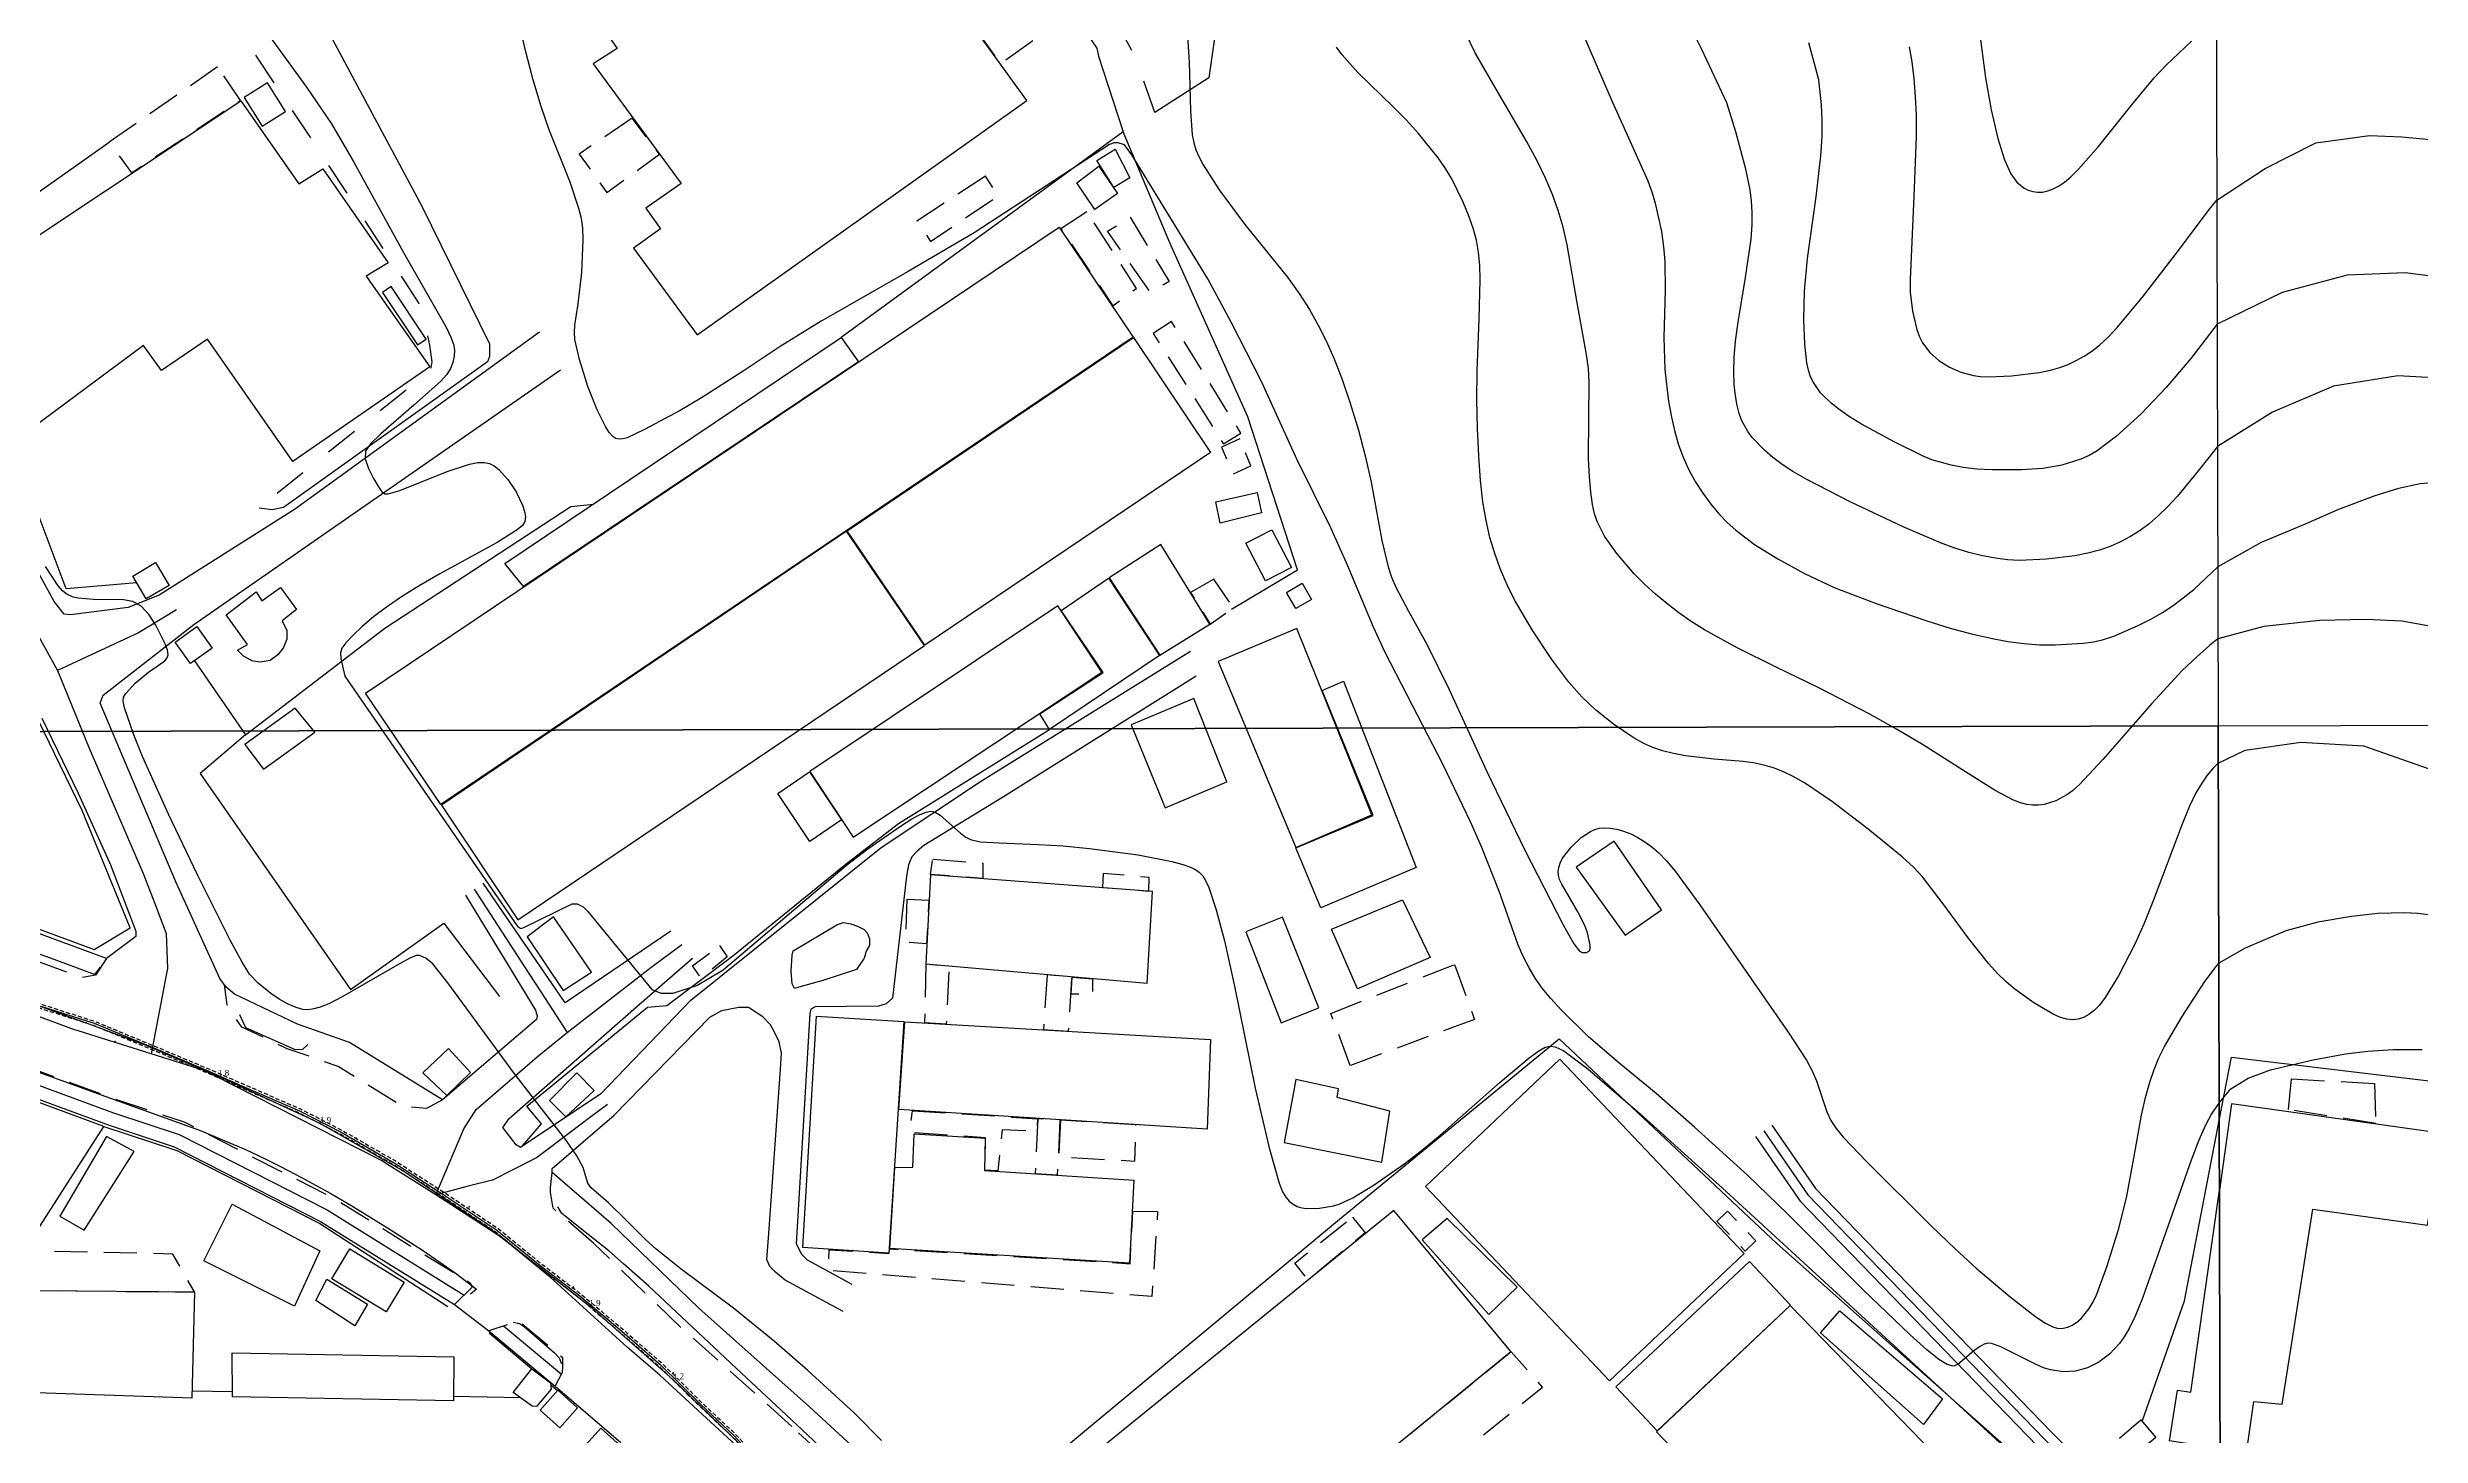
# Model space of a CAD drawing. Header units: millimetres. Extents: x 220021 to 223505, y 489325 to 491820.
# Drawn here: x 221918.9 to 222277.7, y 491154.4 to 491364.3 of the extents above; entities that cross this region are included whole.
import ezdxf

# ---------------------------------------------------------------- set-up
doc = ezdxf.new("R2010")
doc.units = ezdxf.units.MM
for name, pattern in [('5M2P5', [7.5, 5, -2.5]), ('5M5', [10, 5, -5]), ('HIDDEN', [9.525, 6.35, -3.175])]:
    doc.linetypes.add(name, pattern=pattern)
for name, color, linetype in [('000', 6, 'Continuous'), ('A0013110', 8, 'Continuous'), ('A0013118', 8, 'Continuous'), ('A0023210', 8, 'Continuous'), ('A0033324', 8, '5M2P5'), ('A0033327', 8, 'Continuous'), ('B0014111', 8, 'Continuous'), ('B0014116', 8, '5M2P5'), ('B0014118', 8, '5M2P5'), ('B0024120', 8, 'B0024120'), ('B0024127', 8, 'Continuous'), ('C0076117', 8, 'Continuous'), ('F0017111', 8, 'Continuous'), ('F0017114', 8, 'Continuous'), ('F0037222', 8, 'Continuous'), ('F0037223', 8, '5M5'), ('SC520', 1, 'HIDDEN'), ('SC523', 1, 'Continuous'), ('SC999', 7, 'Continuous'), ('zd001', 7, 'Continuous')]:
    doc.layers.add(name, color=color, linetype=linetype)
doc.styles.add('심도', font='')
doc.styles.get('심도').set_extended_font_data('Batang')
doc.linetypes.add('B0024120', pattern='A,10,-1.75,[133,ltypeshp.shx,S=0.75,R=0,X=0,Y=0],-3.25', length=15)

msp = doc.modelspace()

# ---------------------------------------------------------------- linework, layer by layer
at = {"layer": '000', "color": 2}
msp.add_lwpolyline([(221910.577, 491221.894), (221924.714, 491216.813), (221933.483, 491213.507), (221944.659, 491208.772), (221960.065, 491201.634), (221972.683, 491194.403), (221986.117, 491185.443), (222000.819, 491173.962), (222013.439, 491162.844), (222029.015, 491147.814)], dxfattribs=at)
for p in [(221924.714, 491216.813, -1.537), (221929.13, 491213.98), (221929.13, 491213.98), (221933.483, 491213.507, -1.559), (221944.659, 491208.772, -2.055), (221947.834, 491207.06), (221947.834, 491207.06), (221960.065, 491201.634), (221965.616, 491199.284), (221965.616, 491199.284), (221972.683, 491194.403, -1.52), (221982.634, 491188.945), (221982.634, 491188.945), (221986.117, 491185.443, -2.295), (221998.413, 491176.822), (221998.413, 491176.822), (222000.819, 491173.962, -2.202), (222013.5, 491163.849), (222013.5, 491163.849), (222013.439, 491162.844, -1.493)]:
    msp.add_point(p, dxfattribs=at)
at = {"layer": 'A0013110', "flags": 128}
for points in [[(221935.775, 491281.492), (221931.081, 491279.615), (221922.354, 491278.506), (221921.407, 491278.624), (221919.866, 491280.509), (221911.733, 491295.502), (221907.601, 491302.272), (221895.344, 491321.293), (221894.838, 491326.275), (221895.723, 491330.197), (221896.326, 491331.077), (221897.944, 491332.718), (221907.446, 491338.702)], [(221982.067, 491236.106), (221992.682, 491218.691), (221992.92, 491217.866), (221992.814, 491217.315), (221978.601, 491205.152), (221964.554, 491213.823), (221956.662, 491216.586), (221947.15, 491221.139), (221945.893, 491222.204), (221944.925, 491223.493), (221938.273, 491238.105), (221926.834, 491265.172), (221927.309, 491266.369), (221941.024, 491277.028)], [(221918.037, 491262.891), (221923.539, 491251.523), (221928.399, 491240.704), (221932.253, 491230.653), (221932.255, 491229.867), (221927.818, 491226.505), (221874.221, 491246.294)], [(222013.152, 491230.674), (221997.141, 491219.839), (221984.772, 491237.935)], [(222002.545, 491206.053), (221990.388, 491197.922), (221989.731, 491198.335), (221987.723, 491200.945), (221988.711, 491202.309), (222008.736, 491219.914), (222016.406, 491226.574)], [(221884.679, 491217.321), (221928.193, 491201.314), (221938.026, 491198.061), (221960.175, 491186.756), (221980.43, 491174.166), (221985.63, 491170.203), (221995.652, 491161.838), (222005.576, 491153.301)], [(222049.942, 491144.133), (222034.096, 491158.718), (222017.382, 491173.655), (222004.126, 491186.421), (221995.175, 491194.149), (221995.215, 491194.773), (222004.547, 491202.813)], [(222177.166, 491199.621), (222183.886, 491189.836), (222219.771, 491152.768)], [(222179.639, 491201.32), (222186.217, 491191.742), (222221.907, 491154.875), (222247.456, 491129.481)]]:
    msp.add_lwpolyline(points, dxfattribs=at)
at = {"layer": 'A0013118', "flags": 128}
for points in [[(221993.298, 491321.279), (221956.251, 491294.432), (221935.775, 491281.492)], [(221941.024, 491277.028), (221996.447, 491315.566)], [(222002.545, 491206.053), (222016.151, 491220.206), (222044.96, 491243.31), (222060.111, 491253.392), (222091.733, 491273.028)], [(222092.568, 491269.227), (222063.416, 491250.955), (222051.393, 491243.614), (222050.405, 491242.758), (222049.583, 491241.9), (222049.091, 491240.696), (222048.765, 491238.973), (222046.667, 491220.526), (222045.679, 491219.67), (222044.526, 491219.332), (222034.958, 491219.222), (222034.299, 491218.881), (222034.136, 491218.192), (222032.079, 491183.355), (222032.908, 491181.797), (222033.735, 491180.929), (222040.507, 491177.263)], [(222039.198, 491173.131), (222030.443, 491177.845), (222028.956, 491179.063), (222028.129, 491179.93), (222027.631, 491180.969), (222027.951, 491184.935), (222029.703, 491209.767), (222029.862, 491212.181), (222029.528, 491213.909), (222028.865, 491215.293), (222028.202, 491216.505), (222027.044, 491217.72), (222024.896, 491219.114), (222023.412, 491219.124), (222020.774, 491218.623), (222018.962, 491217.6), (222004.547, 491202.813)]]:
    msp.add_lwpolyline(points, dxfattribs=at)
at = {"layer": 'A0013118'}
msp.add_lwpolyline([(222036.103, 491223.182), (222032.477, 491222.171), (222031.817, 491222.002), (222031.486, 491222.695), (222031.316, 491224.593), (222031.475, 491227.008), (222031.638, 491227.697), (222038.226, 491231.622), (222039.215, 491231.961), (222040.37, 491231.781), (222041.361, 491231.43), (222042.352, 491230.906), (222042.848, 491230.385), (222043.18, 491229.52), (222043.183, 491228.485), (222042.69, 491227.625), (222042.363, 491226.592), (222041.212, 491224.875), (222036.103, 491223.182)], dxfattribs=at)
at = {"layer": 'A0023210', "flags": 128}
for points in [[(221863.134, 491368.7), (221867.483, 491357.204), (221869.946, 491351.886), (221873.154, 491345.84), (221878.715, 491337.507), (221885.748, 491327.261), (221893.848, 491315.001), (221901.651, 491303.298), (221906.941, 491294.854), (221909.541, 491289.977), (221912.404, 491284.523), (221920.382, 491270.096), (221925.187, 491258.347), (221933.336, 491239.405), (221935.085, 491234.846), (221936.833, 491230.286), (221937.008, 491225.017), (221936.815, 491224.008), (221934.536, 491212.127)], [(221938.4, 491279.26), (221932.64, 491275.784), (221920.382, 491270.096)], [(221983.422, 491237.022), (221991.678, 491224.262), (221993.466, 491221.5), (221995.253, 491218.738), (221997.455, 491215.334)], [(222023.032, 491152.873), (222011.479, 491163.478), (222006.517, 491167.747), (221994.878, 491178.312), (221988.561, 491183.531), (221987.803, 491184.157), (221979.873, 491189.321), (221977.607, 491190.796), (221970.569, 491195.213), (221969.388, 491195.954), (221956.685, 491202.423), (221943.981, 491208.891), (221942.589, 491209.6), (221934.536, 491212.127), (221923.504, 491215.589), (221923.136, 491215.704), (221879.45, 491231.807)], [(222178.402, 491200.47), (222185.052, 491190.789), (222220.839, 491153.821), (222234.15, 491140.591), (222247.461, 491127.36)]]:
    msp.add_lwpolyline(points, dxfattribs=at)
at = {"layer": 'A0023210'}
msp.add_lwpolyline([(222003.546, 491204.433), (222000.841, 491202.398), (221998.136, 491200.362), (221992.802, 491196.347), (221992.508, 491196.2), (221986.154, 491193.013), (221982.496, 491192.064), (221977.607, 491190.796), (221981.845, 491200.739), (221983.705, 491203.681), (221991.052, 491210.04), (221992.911, 491211.65), (221997.455, 491215.334), (222010.115, 491225.145), (222014.779, 491228.624)], dxfattribs=at)
at = {"layer": 'A0033324', "flags": 128}
for points in [[(221927.818, 491226.505), (221926.123, 491224.008), (221924.058, 491223.629), (221872.828, 491242.544), (221829.296, 491258.797), (221828.968, 491260.102), (221829.147, 491263.122)], [(221980.43, 491174.166), (221983.1, 491176.808), (221982.908, 491177.307), (221982.704, 491177.463), (221962.144, 491190.242), (221939.573, 491201.763), (221929.512, 491205.091), (221886.05, 491221.079), (221854.18, 491232.611), (221853.281, 491232.654), (221852.64, 491232.5), (221850.414, 491229.718)], [(221978.601, 491205.152), (221976.183, 491203.845), (221972.63, 491204.138), (221962.822, 491210.191), (221955.133, 491212.883), (221948.29, 491216.158), (221946.427, 491218.676), (221946.047, 491219.532), (221945.656, 491222.519)], [(221995.652, 491161.838), (221996.769, 491163.969), (221996.813, 491164.641), (221996.817, 491165.329), (221996.788, 491166.1), (221990.247, 491171.56), (221989.187, 491171.396), (221985.63, 491170.203)]]:
    msp.add_lwpolyline(points, dxfattribs=at)
at = {"layer": 'A0033324'}
msp.add_lwpolyline([(222197.162, 491098.501), (222197.799, 491095.826), (222197.733, 491095.071), (222196.257, 491093.839), (222180.926, 491081.694), (222143.58, 491049.85), (222142.327, 491049.586), (222139.716, 491049.942), (222137.036, 491050.402), (222135.41, 491051.24), (222117.587, 491073.968), (222106.083, 491085.835), (222097.176, 491093.892), (222071.794, 491116.64), (222047.172, 491141.246), (222031.409, 491155.755), (222014.661, 491170.722), (222001.429, 491183.464), (221995.325, 491188.735), (221994.926, 491191.161), (221994.926, 491191.899), (221995.175, 491194.149)], dxfattribs=at)
at = {"layer": 'A0033327', "flags": 128}
for points in [[(221851.735, 491231.369), (221885.365, 491219.2), (221928.853, 491203.203), (221938.8, 491199.912), (221961.16, 491188.499), (221981.892, 491175.613)], [(221987.857, 491170.95), (221996.602, 491163.65)]]:
    msp.add_lwpolyline(points, dxfattribs=at)
at = {"layer": 'B0014111', "flags": 128}
for points in [[(222032.357, 491404.167), (221995.901, 491377.449), (222004.997, 491364.195), (222001.393, 491361.843), (222014.675, 491343.781), (222009.331, 491340.014), (222011.576, 491336.902), (222007.489, 491333.961), (222017.1, 491320.879), (222066.975, 491356.318)], [(221952.13, 491358.982), (221948.604, 491356.778), (221951.322, 491352.432), (221954.847, 491354.636)], [(221948.104, 491356.285), (221956.873, 491343.7), (221960.495, 491345.977), (221970.4, 491331.757), (221967.066, 491329.761), (221976.672, 491316.006), (221955.983, 491301.713), (221943.079, 491320.21), (221936.105, 491315.452), (221933.415, 491319.266), (221916.339, 491306.605), (221903.127, 491325.49), (221907.482, 491328.516), (221907.121, 491329.036)], [(222077.847, 491346.392), (222080.666, 491342.248), (222077.256, 491339.834), (222074.519, 491343.86)], [(222080.3, 491348.972), (222082.518, 491344.62), (222080.118, 491343.141), (222077.549, 491347.213)], [(222071.879, 491337.167), (222083.029, 491320.527), (221978.374, 491249.803), (221966.956, 491266.637)], [(221970.847, 491328.152), (221969.54, 491327.283), (221974.828, 491319.328), (221976.136, 491320.197)], [(222038.867, 491320.469), (222041.499, 491316.778), (221990.854, 491282.781), (221988.033, 491286.254)], [(222083.081, 491320.45), (222094.742, 491303.057), (222051.562, 491273.922), (222039.788, 491291.195)], [(222039.72, 491291.155), (221978.438, 491249.708), (221990.013, 491232.39), (222051.469, 491273.859)], [(222087.218, 491289.165), (222079.409, 491284.082), (222087.071, 491272.408), (222094.661, 491277.077)], [(222103.995, 491291.386), (222106.972, 491285.66), (222103.081, 491283.637), (222100.105, 491289.363)], [(221954.102, 491282.631), (221956.526, 491279.311), (221954.373, 491277.626), (221955.047, 491276.136), (221955.071, 491274.852), (221954.566, 491273.564), (221953.686, 491272.461), (221952.534, 491271.606), (221951.019, 491271.338), (221949.789, 491271.577), (221948.444, 491272.302), (221947.604, 491273.181), (221949.105, 491274.024), (221945.883, 491278.49), (221950.457, 491281.974), (221951.275, 491280.641)], [(222079.332, 491284.032), (222087.009, 491272.369), (222070.392, 491261.176), (222068.95, 491263.519), (222078.499, 491269.81), (222072.174, 491279.181)], [(222108.6, 491283.288), (222110.024, 491280.846), (222107.65, 491279.463), (222106.227, 491281.905)], [(222071.648, 491279.849), (222034.162, 491254.813), (222040.73, 491244.883), (222078.324, 491269.836)], [(222107.781, 491276.433), (222095.906, 491271.456), (222107.62, 491243.293), (222119.156, 491248.245)], [(222114.859, 491268.489), (222125.818, 491240.308), (222111.445, 491234.211), (222107.635, 491243.258), (222119.321, 491248.181), (222111.605, 491267.071)], [(221956.337, 491264.393), (221948.701, 491258.875), (221951.56, 491255.167), (221959.299, 491260.767)], [(222092.2, 491265.84), (222082.737, 491261.869), (222087.9, 491249.318), (222097.229, 491253.245)], [(222034.101, 491254.771), (222038.955, 491247.491), (222034.171, 491244.209), (222029.334, 491251.497)], [(222052.388, 491239.199), (222051.684, 491225.702), (222085.181, 491222.782), (222085.975, 491236.65)], [(222123.756, 491235.392), (222127.967, 491226.679), (222116.97, 491221.929), (222113.038, 491230.986)], [(221995.398, 491232.842), (221991.39, 491229.822), (221996.877, 491221.673), (222001.137, 491224.434)], [(222105.624, 491232.758), (222100.065, 491230.549), (222105.437, 491216.812), (222111.136, 491219.071)], [(222035.142, 491217.803), (222048.366, 491216.97), (222046.109, 491181.942), (222033.087, 491182.808)], [(222048.531, 491216.961), (222094.726, 491214.261), (222094.213, 491200.713), (222047.601, 491203.708)], [(221979.52, 491212.931), (221975.625, 491209.212), (221979.281, 491205.822), (221982.854, 491209.3)], [(222147.573, 491211.319), (222127.237, 491192.058), (222155.091, 491162.649), (222175.429, 491181.913)], [(221998.938, 491209.216), (221994.791, 491205.033), (221997.241, 491202.581), (222001.555, 491206.566)], [(222107.646, 491208.198), (222105.864, 491198.709), (222120.628, 491195.723), (222121.875, 491203.409), (222113.877, 491205.51), (222114.098, 491206.808)], [(221927.825, 491199.624), (221920.758, 491187.538), (221924.447, 491185.45), (221931.981, 491197.32)], [(222049.954, 491200.006), (222060.681, 491199.345), (222060.582, 491194.481), (222083.148, 491192.978), (222082.51, 491180.427), (222046.23, 491182.667), (222046.988, 491194.924), (222049.728, 491194.966)], [(221946.786, 491189.355), (221960.074, 491182.283), (221956.236, 491173.959), (221942.519, 491180.794)], [(222122.454, 491188.41), (222066.299, 491142.848), (222083.918, 491121.152), (222140.16, 491167.058)], [(222130.548, 491187.206), (222126.762, 491183.952), (222136.853, 491172.673), (222141.131, 491176.786)], [(221964.614, 491182.583), (221972.833, 491177.578), (221970.081, 491173.059), (221961.862, 491178.064)], [(222176.248, 491180.708), (222182.447, 491174.11), (222162.3, 491155.084), (222156.053, 491161.733)], [(221893.643, 491176.469), (221893.578, 491161.672), (221940.77, 491160.081), (221941.135, 491176.065)], [(222182.416, 491174.028), (222162.202, 491154.91), (222204.075, 491111.549), (222224.185, 491130.959)], [(222189.916, 491173.218), (222205.407, 491159.941), (222202.549, 491156.059), (222186.976, 491169.881)], [(221946.801, 491166.894), (221980.316, 491166.248), (221980.279, 491159.625), (221946.85, 491160.228)], [(221992.116, 491164.43), (221994.916, 491162.336), (221995.062, 491161.397), (221992.814, 491158.752), (221992.177, 491158.825), (221989.312, 491160.883)]]:
    msp.add_lwpolyline(points, close=True, dxfattribs=at)
at = {"layer": 'B0014111'}
for points in [[(222096.19, 491292.354), (222095.531, 491295.593), (222101.782, 491297.026), (222102.471, 491293.922)], [(221959.472, 491174.785), (221961.136, 491178.007), (221967.269, 491174.24), (221965.372, 491170.983)]]:
    msp.add_lwpolyline(points, close=True, dxfattribs=at)
msp.add_lwpolyline([(222247.395, 491152.356), (222251.398, 491151.733), (222252.505, 491159.535), (222256.775, 491159.113), (222261.431, 491188.607), (222278.779, 491186.204), (222281.077, 491200.049), (222249.136, 491204.531), (222247.293, 491191.497)], dxfattribs=at)
at = {"layer": 'B0014111', "flags": 128}
msp.add_lwpolyline([(222247.395, 491152.356), (222239.765, 491153.543), (222240.962, 491161.244), (222242.966, 491160.904), (222247.293, 491191.497)], dxfattribs=at)
at = {"layer": 'B0014116', "flags": 128}
for points in [[(222041.821, 491401.896), (222067.952, 491365.376), (222063.012, 491361.861), (222036.766, 491398.264)], [(221944.603, 491361.408), (221928.206, 491350.012), (221931.572, 491345.393), (221948.076, 491356.325)], [(222007.286, 491353.664), (221999.292, 491348.196), (222003.437, 491342.384), (222011.405, 491348.17)], [(222060.741, 491344.857), (222050.339, 491338.07), (222052.414, 491334.995), (222062.665, 491341.886)], [(222076.049, 491339.484), (222072.128, 491336.92), (222079.965, 491325.274), (222083.564, 491327.894)], [(222082.571, 491338.651), (222088.488, 491328.919), (222085.64, 491327.304), (222079.183, 491336.533)], [(222088.855, 491322.886), (222086.075, 491321.072), (222096.703, 491304.373), (222099.328, 491306.014)], [(222099.158, 491305.144), (222096.382, 491303.848), (222098.201, 491299.846), (222100.851, 491301.037)], [(222095.221, 491283.889), (222091.737, 491281.884), (222094.7, 491277.105), (222098.209, 491279.572)], [(222052.737, 491241.547), (222060.331, 491240.97), (222060.31, 491238.628), (222052.394, 491239.245)], [(222078.534, 491239.372), (222078.425, 491237.257), (222085.424, 491236.733), (222085.476, 491238.795)], [(222048.896, 491235.504), (222052.141, 491235.349), (222051.808, 491228.743), (222048.664, 491228.986)], [(222020.501, 491228.483), (222021.653, 491226.773), (222017.719, 491223.606), (222016.428, 491225.405)], [(222051.683, 491225.651), (222051.511, 491216.84), (222054.827, 491216.658), (222055.275, 491225.33)], [(222070.062, 491224.051), (222069.477, 491215.807), (222073.281, 491215.555), (222073.768, 491223.727)], [(222073.829, 491223.719), (222076.888, 491223.447), (222076.893, 491221.084), (222073.686, 491221.15)], [(222049.654, 491203.498), (222068.558, 491202.292), (222068.486, 491200.383), (222063.242, 491200.626), (222062.562, 491194.386), (222060.623, 491194.521), (222060.737, 491199.396), (222049.291, 491200.193)], [(222068.615, 491202.294), (222068.247, 491194.022), (222071.622, 491193.8), (222072.019, 491202.091)], [(222072.071, 491202.082), (222071.783, 491196.54), (222083.321, 491195.874), (222083.441, 491201.348)], [(222082.981, 491188.322), (222086.742, 491188.24), (222085.877, 491175.398), (222036.927, 491179.318), (222037.093, 491182.48), (222046.163, 491181.894), (222046.223, 491182.61), (222082.573, 491180.358)], [(222172.939, 491188.312), (222171.306, 491186.757), (222175.594, 491182.257), (222177.226, 491183.813)], [(222116.236, 491187.421), (222118.145, 491185.02), (222109.487, 491177.918), (222107.471, 491180.454)], [(221896.519, 491182.674), (221893.358, 491180.814), (221893.643, 491176.5), (221941.124, 491176.084), (221937.823, 491181.816)], [(222140.209, 491167.003), (222083.245, 491120.579), (222087.7, 491115.372), (222144.96, 491161.695)]]:
    msp.add_lwpolyline(points, close=True, dxfattribs=at)
at = {"layer": 'B0014116'}
for points in [[(222115.869, 491210.326), (222112.925, 491218.225), (222131.626, 491225.61), (222134.659, 491217.322)], [(222257.772, 491203.67), (222258.199, 491208.315), (222270.749, 491207.629), (222270.96, 491201.556)]]:
    msp.add_lwpolyline(points, close=True, dxfattribs=at)
at = {"layer": 'B0014118', "flags": 128}
msp.add_lwpolyline([(222235.425, 491156.728), (222237.688, 491154.08), (222233.026, 491150.097), (222230.763, 491152.745)], close=True, dxfattribs=at)
at = {"layer": 'B0024120', "flags": 128}
for points in [[(222029.168, 491409.886), (222038.304, 491414.271), (222040.449, 491414.477), (222041.334, 491414.303), (222041.97, 491414.008), (222042.714, 491413.575), (222043.336, 491412.862), (222048.275, 491407.089), (222077.56, 491364.226), (222077.8, 491362.995), (222081.531, 491351.575)], [(221932.404, 491283.327), (221921.698, 491282.456), (221917.447, 491293.722), (221917.486, 491297.671), (221909.597, 491309.88), (221899.604, 491324.108), (221897.893, 491325.005), (221898.207, 491328.854), (221928.206, 491350.012)], [(222097.939, 491279.382), (222107.919, 491285.327), (222100.39, 491308.484), (222088.611, 491334.769), (222081.531, 491351.575), (222038.867, 491320.469)], [(221833.48, 491262.017), (221835.387, 491260.843), (221854.267, 491253.912), (221880.74, 491244.623), (221925.934, 491227.88), (221931.37, 491231.158), (221924.104, 491248.893), (221910.755, 491276.352), (221903.169, 491291.961), (221893.182, 491306.673), (221892.828, 491306.418)], [(221941.101, 491271.566), (221948.841, 491260.356), (221969.893, 491276.491), (221998.02, 491294.908), (222001.421, 491295.265)], [(221948.841, 491260.356), (221941.945, 491254.532), (221964.688, 491221.841), (221978.821, 491231.878), (221987.219, 491220.78)], [(221990.698, 491198.185), (221993.576, 491201.509), (221991.342, 491204.185), (222009.612, 491219.182), (222012.512, 491219.409), (222022.515, 491226.951), (222039.639, 491240.846), (222047.558, 491246.944), (222070.392, 491261.176)], [(221927.389, 491201.1), (221893.668, 491213.55), (221831.069, 491236.419), (221823.266, 491233.789), (221816.322, 491210.566)], [(222193.589, 491097.081), (222141.896, 491056.811), (222138.311, 491058.157), (222117.809, 491084.665), (222087.013, 491113.614), (222061.312, 491143.075), (222113.944, 491186.828), (222147.471, 491214.355), (222180.374, 491183.434), (222244.189, 491126.78)], [(221886.542, 491162.194), (221879.355, 491162.341), (221884.008, 491174.755), (221886.475, 491177.026), (221898.403, 491183.95), (221917.786, 491186.081), (221927.389, 491201.1), (221938.454, 491197.467), (221960.048, 491186.424), (221979.405, 491173.866)], [(222235.623, 491156.497), (222242.025, 491174.757), (222247.265, 491202.012)], [(221992.096, 491164.405), (221985.647, 491169.838)], [(221946.845, 491160.956), (221940.793, 491161.08)], [(221990.456, 491160.061), (221980.283, 491160.27)], [(221995.975, 491161.138), (221994.971, 491161.984)]]:
    msp.add_lwpolyline(points, dxfattribs=at)
at = {"layer": 'B0024120'}
msp.add_lwpolyline([(222247.265, 491202.012), (222249.104, 491211.58), (222287.831, 491206.959), (222327.779, 491204.391)], dxfattribs=at)
at = {"layer": 'B0024127', "flags": 128}
for points in [[(221933.823, 491280.927), (221931.787, 491284.37), (221935.23, 491286.405), (221937.266, 491282.963)], [(221940.51, 491271.144), (221938.186, 491274.399), (221941.441, 491276.723), (221943.765, 491273.468)], [(221993.364, 491158.224), (221996.033, 491161.203), (221999.012, 491158.533), (221996.343, 491155.554)], [(221999.895, 491152.512), (222002.564, 491155.491), (222005.543, 491152.822), (222002.874, 491149.843)]]:
    msp.add_lwpolyline(points, close=True, dxfattribs=at)
at = {"layer": 'C0076117', "flags": 128}
msp.add_lwpolyline([(222155.784, 491244.276), (222150.026, 491240.362), (222157.428, 491230.056), (222162.916, 491233.899)], close=True, dxfattribs=at)
at = {"layer": 'F0017111', "flags": 128}
for points, elevation in [([(222246.997, 491303.985), (222244.553, 491300.839), (222240.988, 491296.482), (222239.473, 491294.839), (222238.055, 491293.461), (222236.68, 491292.292), (222235.297, 491291.276), (222233.861, 491290.367), (222232.362, 491289.562), (222230.797, 491288.87), (222229.155, 491288.293), (222227.393, 491287.82), (222225.459, 491287.436), (222221.141, 491286.907), (222217.089, 491286.75), (222215.26, 491286.843), (222213.418, 491287.072), (222211.466, 491287.449), (222209.417, 491287.964), (222207.31, 491288.606), (222205.126, 491289.385), (222199.496, 491291.798), (222191.465, 491295.613), (222184.894, 491298.969), (222182.821, 491300.173), (222181.2, 491301.25), (222179.777, 491302.328), (222178.527, 491303.398), (222176.65, 491305.348), (222176.003, 491306.222), (222175.055, 491307.969), (222174.69, 491308.968), (222174.378, 491310.161), (222174.116, 491311.616), (222173.929, 491313.328), (222173.855, 491315.27), (222173.923, 491317.439), (222174.145, 491319.915), (222174.53, 491322.798), (222175.643, 491329.542), (222176.487, 491335.339), (222176.653, 491337.5), (222176.672, 491339.382), (222176.566, 491341.14), (222176.354, 491342.811), (222175.69, 491345.908), (222174.153, 491351.58), (222172.794, 491355.935), (222169.013, 491364.038), (222163.929, 491374.274)], 80), ([(222247.258, 491204.672), (222247.071, 491204.442), (222246.127, 491203.021), (222245.198, 491201.313), (222244.185, 491199.049), (222243.008, 491196.025), (222238.602, 491183.436), (222235.658, 491175.152), (222234.552, 491172.42), (222233.668, 491170.576), (222232.905, 491169.286), (222232.177, 491168.265), (222230.7, 491166.687), (222229.088, 491165.473), (222227.349, 491164.604), (222225.528, 491164.114), (222223.666, 491164.006), (222221.765, 491164.291), (222220.709, 491164.626), (222219.468, 491165.142), (222214.15, 491167.829), (222212.845, 491168.289), (222212.301, 491168.32), (222211.714, 491168.181), (222211.018, 491167.806), (222210.178, 491167.169), (222207.743, 491165.108), (222207.033, 491164.879), (222206.129, 491165.093), (222204.849, 491165.872), (222203.036, 491167.33), (222200.536, 491169.58), (222193.501, 491176.33), (222182.016, 491187.839), (222175.921, 491193.77), (222167.926, 491200.988), (222162.125, 491206.088), (222156.802, 491210.491), (222151.924, 491214.699), (222147.769, 491218.745), (222146.192, 491220.483), (222144.915, 491222.061), (222143.849, 491223.565), (222142.911, 491225.088), (222142.051, 491226.751), (222141.225, 491228.68), (222138.438, 491236.564), (222135.76, 491243.31), (222134.047, 491247.191), (222129.871, 491255.9), (222125.282, 491264.772), (222121.097, 491272.923), (222119.395, 491276.63), (222115.48, 491286.003), (222112.921, 491291.648), (222107.809, 491302.075), (222102.438, 491313.79), (222097.886, 491322.782), (222094.357, 491329.337), (222082.833, 491348.091), (222081.741, 491349.592), (222080.786, 491349.932), (222080.172, 491349.932), (222079.49, 491349.66), (222058.993, 491336.302), (222049.018, 491330.457), (222035.879, 491322.923), (222029.676, 491319.082), (222024.074, 491315.358), (222017.789, 491311.335), (222014.559, 491309.441), (222009.167, 491306.523), (222006.534, 491305.309), (222005.874, 491305.125), (222005.332, 491305.068), (222004.834, 491305.17), (222004.343, 491305.5), (222003.827, 491306.112), (222003.269, 491307.001), (222001.985, 491309.543), (222000.58, 491313.036), (221999.345, 491317.109), (221998.641, 491320.14), (221998.55, 491321.194), (221998.621, 491322.309), (221999.125, 491325.55), (221999.659, 491330.301), (221999.87, 491335.217), (221999.808, 491336.996), (221999.605, 491338.47), (221999.232, 491339.982), (221997.924, 491343.936), (221994.751, 491351.862), (221993.509, 491355.408), (221992.268, 491359.614), (221991.12, 491364.068), (221990.163, 491368.23)], 55), ([(222091.223, 491366.885), (222091.508, 491362.133), (222091.698, 491354.726), (222091.978, 491351.099), (222092.22, 491349.888), (222092.541, 491348.86), (222092.969, 491347.831), (222093.617, 491346.604), (222096.061, 491342.821), (222099.937, 491337.556), (222106.365, 491329.596), (222108.15, 491327.107), (222109.694, 491324.694), (222111.043, 491322.329), (222112.254, 491319.949), (222113.408, 491317.341), (222114.594, 491314.252), (222115.863, 491310.534), (222117.112, 491306.45), (222118.202, 491302.369), (222119.031, 491298.6), (222120.638, 491289.749), (222121.591, 491285.793), (222122.111, 491284.211), (222122.747, 491282.686), (222124.701, 491279.042), (222127.524, 491273.955), (222130.767, 491267.303), (222136.519, 491254.798), (222142.254, 491242.935), (222148.057, 491231.596), (222149.684, 491228.765), (222150.526, 491227.645), (222150.961, 491227.416), (222151.601, 491227.434), (222152.048, 491227.697), (222152.156, 491228.004), (222152.148, 491228.545), (222151.723, 491230.402), (222151.332, 491231.495), (222150.278, 491233.593), (222147.855, 491237.753), (222147.527, 491238.494), (222147.362, 491239.102), (222147.327, 491239.673), (222147.399, 491240.285), (222147.604, 491240.963), (222147.983, 491241.715), (222149.261, 491243.37), (222150.781, 491244.803), (222152.197, 491245.75), (222152.854, 491246.049), (222153.528, 491246.233), (222154.285, 491246.304), (222155.17, 491246.26), (222156.159, 491246.097), (222157.209, 491245.806), (222158.284, 491245.385), (222159.364, 491244.843), (222160.432, 491244.191), (222161.485, 491243.426), (222162.559, 491242.487), (222163.704, 491241.298), (222164.994, 491239.751), (222168.744, 491234.63), (222182.094, 491215.366), (222184.841, 491211.134), (222185.701, 491209.548), (222186.356, 491208.036), (222187.948, 491203.341), (222188.566, 491202.039), (222189.369, 491200.803), (222190.466, 491199.456), (222193.992, 491195.75), (222203.719, 491186.082), (222207.33, 491182.618), (222210.51, 491179.704), (222215.646, 491175.334), (222219.538, 491172.319), (222220.989, 491171.357), (222222.091, 491170.799), (222222.942, 491170.574), (222223.666, 491170.589), (222224.365, 491170.763), (222225.057, 491171.075), (222225.735, 491171.519), (222226.392, 491172.087), (222227.617, 491173.566), (222228.182, 491174.5), (222228.779, 491175.757), (222230.328, 491180.021), (222232.068, 491185.658), (222233.317, 491190.574), (222234.38, 491196.338), (222235.53, 491202.812), (222236.131, 491205.521), (222236.756, 491207.802), (222237.416, 491209.748), (222238.136, 491211.482), (222239.014, 491213.236), (222241.649, 491217.741), (222245.116, 491223.053), (222246.79, 491225.321), (222247.202, 491225.825)], 60), ([(222247.123, 491256.072), (222246.323, 491255.29), (222245.467, 491254.274), (222244.619, 491253.058), (222243.752, 491251.56), (222242.795, 491249.569), (222241.666, 491246.846), (222237.309, 491235.252), (222235.859, 491231.731), (222234.497, 491228.709), (222232.055, 491223.919), (222230.013, 491220.605), (222229.145, 491219.473), (222228.342, 491218.634), (222227.56, 491218.03), (222226.764, 491217.61), (222225.948, 491217.359), (222225.114, 491217.271), (222224.251, 491217.348), (222223.288, 491217.62), (222222.139, 491218.126), (222219.247, 491219.816), (222216.356, 491221.874), (222215.049, 491222.98), (222213.757, 491224.231), (222212.414, 491225.704), (222209.296, 491229.637), (222205.531, 491234.802), (222202.429, 491238.866), (222201.06, 491240.327), (222199.323, 491241.902), (222194.176, 491246.102), (222188.772, 491250.202), (222184.538, 491253.078), (222182.866, 491254.044), (222181.395, 491254.759), (222180.015, 491255.297), (222178.615, 491255.724), (222177.077, 491256.06), (222175.282, 491256.318), (222170.88, 491256.696), (222166.572, 491257.184), (222164.737, 491257.535), (222163.106, 491257.953), (222161.644, 491258.442), (222160.253, 491259.051), (222158.817, 491259.837), (222155.682, 491261.947), (222152.952, 491264.124), (222150.884, 491266.095), (222148.918, 491268.317), (222146.373, 491271.742), (222143.378, 491276.251), (222140.73, 491280.798), (222139.595, 491283.071), (222138.586, 491285.387), (222137.711, 491287.766), (222136.981, 491290.224), (222136.4, 491292.801), (222135.945, 491295.625), (222135.582, 491298.851), (222135.293, 491302.578), (222135.095, 491306.689), (222135.02, 491311.012), (222135.081, 491315.367), (222135.383, 491323.307), (222135.528, 491329.168), (222135.464, 491331.423), (222135.28, 491333.38), (222134.949, 491335.191), (222134.443, 491337.017), (222133.754, 491338.969), (222132.94, 491340.949), (222131.215, 491344.464), (222130.277, 491346.011), (222129.161, 491347.615), (222126.175, 491351.324), (222124.364, 491353.316), (222122.414, 491355.302), (222117.044, 491360.562), (222114.647, 491363.22), (222113.792, 491364.361)], 65), ([(222247.073, 491274.874), (222245.806, 491273.858), (222243.826, 491272.116), (222241.693, 491270.067), (222237.082, 491265.122), (222229.652, 491256.628), (222226.158, 491252.834), (222225.106, 491251.882), (222224.252, 491251.26), (222222.562, 491250.357), (222220.819, 491249.832), (222219.937, 491249.722), (222219.054, 491249.718), (222218.162, 491249.824), (222217.215, 491250.066), (222216.154, 491250.47), (222213.37, 491251.949), (222208.929, 491254.786), (222202.409, 491258.919), (222198.454, 491261.236), (222194.323, 491263.536), (222186.705, 491267.478), (222180.278, 491270.57), (222174.376, 491273.507), (222169.462, 491276.227), (222167.423, 491277.512), (222165.543, 491278.821), (222163.74, 491280.201), (222162.008, 491281.654), (222160.359, 491283.172), (222158.81, 491284.737), (222156.166, 491287.791), (222154.329, 491290.423), (222153.197, 491292.635), (222152.817, 491293.789), (222152.507, 491295.218), (222152.238, 491297.078), (222152.03, 491299.383), (222151.916, 491302.112), (222151.967, 491308.346), (222151.999, 491313.643), (222151.877, 491315.754), (222151.619, 491317.873), (222150.185, 491325.683), (222148.681, 491334.501), (222148.059, 491337.166), (222147.322, 491339.675), (222146.45, 491342.112), (222145.413, 491344.574), (222144.136, 491347.206), (222142.535, 491350.161), (222138.481, 491357.052), (222134.782, 491363.543), (222133.293, 491366.538)], 70), ([(222246.948, 491322.459), (222242.973, 491317.283), (222239.262, 491312.875), (222235.469, 491308.899), (222231.757, 491305.553), (222228.8, 491303.303), (222227.589, 491302.593), (222226.345, 491302.04), (222223.451, 491301.164), (222220.582, 491300.652), (222217.391, 491300.451), (222212.934, 491300.42), (222210.626, 491300.535), (222208.554, 491300.78), (222206.745, 491301.125), (222203.818, 491301.972), (222202.383, 491302.559), (222198.227, 491304.609), (222193.178, 491307.371), (222191.228, 491308.574), (222189.742, 491309.606), (222188.603, 491310.509), (222186.986, 491312.093), (222185.897, 491313.651), (222185.479, 491314.519), (222185.144, 491315.499), (222184.894, 491316.627), (222184.593, 491319.473), (222184.48, 491323.207), (222184.566, 491327.47), (222184.992, 491332.408), (222186.33, 491341.717), (222187.039, 491347.959), (222187.217, 491350.796), (222187.25, 491353.353), (222187.156, 491355.635), (222186.704, 491359.439), (222185.219, 491365.06)], 85), ([(222200.402, 491364.45), (222200.78, 491362.173), (222201.093, 491359.634), (222201.317, 491356.935), (222201.433, 491354.102), (222201.433, 491350.845), (222201.092, 491341.811), (222200.517, 491329.219), (222200.536, 491327.334), (222200.882, 491324.465), (222201.541, 491321.657), (222201.95, 491320.552), (222202.412, 491319.647), (222203.528, 491318.174), (222204.894, 491316.96), (222206.464, 491315.991), (222208.213, 491315.242), (222210.124, 491314.723), (222211.159, 491314.567), (222212.376, 491314.496), (222215.877, 491314.66), (222220.044, 491315.177), (222221.743, 491315.517), (222223.165, 491315.918), (222224.437, 491316.398), (222225.662, 491316.971), (222226.859, 491317.643), (222228.023, 491318.414), (222229.172, 491319.31), (222230.409, 491320.45), (222231.86, 491321.98), (222235.695, 491326.552), (222240.631, 491332.987), (222245.827, 491339.885), (222246.899, 491341.216)], 90), ([(222210.971, 491367.046), (222211.93, 491359.762), (222212.776, 491354.876), (222213.796, 491350.564), (222214.826, 491347.318), (222215.766, 491345.217), (222216.68, 491343.952), (222217.756, 491343.052), (222218.379, 491342.733), (222219.063, 491342.522), (222219.796, 491342.43), (222220.564, 491342.466), (222221.353, 491342.637), (222222.162, 491342.941), (222222.993, 491343.375), (222223.861, 491343.952), (222224.837, 491344.763), (222226.006, 491345.913), (222229.019, 491349.342), (222234.043, 491355.663), (222237.456, 491359.737), (222239.24, 491361.648), (222243.069, 491365.298)], 95)]:
    msp.add_lwpolyline(points, dxfattribs=dict(at, elevation=elevation))
at = {"layer": 'F0017111'}
for points, elevation in [([(222246.899, 491341.216), (222254.212, 491346.005), (222261.886, 491349.891), (222269.98, 491351.02), (222274.876, 491350.824), (222279.185, 491350.433)], 90), ([(222284.428, 491329.06), (222275.386, 491330.231), (222266.606, 491329.914), (222256.768, 491327.271), (222246.948, 491322.459)], 85), ([(222283.328, 491314.15), (222274.259, 491314.679), (222264.572, 491313.084), (222255.312, 491309.149), (222246.997, 491303.985)], 80), ([(222045.009, 491153.623), (222040.951, 491157.7), (222033.861, 491164.214), (222028.825, 491168.598), (222022.632, 491173.627), (222014.715, 491179.53), (222010.909, 491182.571), (222009.3, 491184.033), (222006.354, 491187.015), (222003.712, 491189.577), (222001.111, 491191.836), (222000.565, 491192.536), (222000.245, 491193.722), (221999.866, 491194.9), (221998.937, 491196.658), (221997.26, 491199.105), (221994.804, 491202.27), (221989.403, 491209.248), (221979.403, 491222.847), (221977.136, 491225.711), (221976.102, 491226.557), (221975.144, 491226.963), (221974.634, 491226.965), (221973.748, 491226.631), (221972.083, 491225.74), (221963.453, 491220.728), (221961.429, 491219.689), (221960.101, 491219.147), (221959.164, 491218.896), (221958.348, 491218.776), (221957.5, 491218.815), (221956.496, 491219.088), (221955.265, 491219.638), (221953.928, 491220.383), (221952.656, 491221.207), (221950.719, 491222.781), (221949.444, 491224.167), (221948.293, 491225.951), (221946.515, 491229.312), (221941.567, 491239.203), (221937.181, 491248.349), (221933.251, 491257.078), (221931.923, 491260.346), (221930.528, 491264.431), (221930.313, 491265.444), (221930.38, 491266.076), (221930.726, 491266.633), (221932.154, 491268.192), (221934.14, 491269.852), (221936.599, 491271.565), (221936.972, 491271.983), (221937.111, 491272.481), (221937.022, 491273.165), (221936.693, 491274.104), (221935.278, 491276.93), (221934.237, 491278.528), (221933.049, 491279.807), (221931.763, 491280.51), (221930.385, 491280.766), (221925.849, 491280.808), (221923.533, 491281.01), (221922.784, 491281.2), (221921.696, 491281.692), (221921.164, 491282.133), (221920.505, 491282.905), (221918.558, 491285.825)], 45), ([(222281.339, 491276.394), (222274.864, 491277.529), (222269.49, 491277.823), (222262.448, 491277.635), (222254.02, 491276.747), (222247.073, 491274.874)], 70), ([(222247.123, 491256.072), (222251.187, 491258.036), (222259.632, 491259.273), (222269.09, 491258.711), (222278.999, 491255.223)], 65), ([(222279.291, 491233.056), (222277.33, 491233.353), (222275.264, 491233.427), (222271.244, 491233.347), (222267.296, 491232.89), (222262.176, 491232.013), (222257.348, 491230.697), (222251.203, 491228.066), (222247.202, 491225.825)], 60), ([(222247.258, 491204.672), (222249.021, 491206.802), (222251.663, 491208.421), (222255.028, 491209.659), (222261.458, 491211.182), (222266.385, 491212.113), (222269.757, 491212.522), (222273.571, 491212.748), (222277.95, 491212.769)], 55)]:
    msp.add_lwpolyline(points, dxfattribs=dict(at, elevation=elevation))
at = {"layer": 'F0017114', "flags": 128}
for points, elevation in [([(221951.09, 491367.886), (221958.06, 491358.316), (221961.801, 491352.771), (221965.223, 491346.965), (221972.716, 491333.343), (221979.151, 491322.001), (221979.888, 491320.527), (221980.27, 491319.476), (221980.399, 491318.588), (221980.36, 491317.655), (221980.164, 491316.692), (221979.809, 491315.763), (221979.249, 491314.881), (221978.281, 491313.828), (221974.287, 491310.245), (221969.277, 491305.866), (221967.73, 491304.398), (221966.986, 491303.281), (221966.925, 491302.127), (221967.399, 491300.669), (221968.154, 491299.131), (221968.908, 491297.856), (221969.455, 491297.108), (221969.891, 491296.812), (221970.392, 491296.815), (221972.136, 491297.329), (221979.303, 491300.174), (221982.693, 491301.28), (221983.975, 491301.54), (221984.956, 491301.578), (221985.729, 491301.403), (221986.414, 491301.033), (221987.106, 491300.485), (221988.495, 491298.979), (221989.744, 491297.126), (221990.709, 491295.117), (221991.018, 491294.159), (221991.156, 491293.322), (221991.073, 491292.647), (221990.688, 491292.04), (221989.91, 491291.373), (221986.856, 491289.465), (221978.228, 491284.694), (221975.101, 491282.904), (221972.407, 491281.24), (221970.127, 491279.688), (221968.163, 491278.193), (221966.445, 491276.733), (221965.028, 491275.393), (221963.995, 491274.29), (221963.401, 491273.477), (221963.178, 491272.761), (221963.232, 491271.887), (221963.86, 491269.223), (221990.013, 491231.327), (221990.47, 491231.078), (221990.927, 491231.202), (221998.191, 491234.811), (221998.979, 491234.811), (221999.892, 491234.355), (222000.598, 491233.649), (222010.253, 491221.853), (222011.619, 491221.284), (222013.44, 491221.284), (222017.082, 491222.422), (222021.066, 491224.811), (222039.714, 491240.66), (222042.906, 491243.114), (222047.854, 491246.564), (222049.598, 491247.652), (222050.849, 491248.322), (222051.751, 491248.684), (222052.451, 491248.817), (222053.103, 491248.681), (222053.864, 491248.206), (222056.931, 491245.485), (222057.761, 491244.874), (222058.461, 491244.514), (222059.903, 491244.175), (222062.799, 491244.005), (222068.717, 491243.784), (222072.479, 491243.544), (222076.449, 491243.171), (222083.824, 491242.194), (222088.896, 491241.216), (222090.547, 491240.767), (222091.707, 491240.348), (222092.505, 491239.938), (222093.08, 491239.509), (222093.559, 491239.013), (222094.008, 491238.322), (222094.481, 491237.288), (222095.608, 491233.908), (222096.875, 491229.186), (222098.393, 491222.338), (222101.512, 491206.916), (222103.611, 491197.894), (222105.114, 491192.558), (222105.633, 491191.25), (222106.116, 491190.431), (222106.643, 491189.821), (222107.225, 491189.353), (222107.858, 491189.017), (222108.543, 491188.801), (222109.312, 491188.695), (222111.225, 491188.774), (222113.315, 491189.133), (222114.214, 491189.383), (222116.245, 491190.311), (222119.507, 491192.271), (222123.965, 491195.391), (222126.583, 491197.417), (222129.462, 491199.79), (222138.564, 491207.819), (222142.948, 491211.509), (222144.391, 491212.572), (222145.367, 491213.126), (222146.098, 491213.28), (222146.852, 491213.163), (222148.182, 491212.561), (222151.784, 491209.856), (222159.637, 491203.086), (222172.709, 491191.265), (222209.233, 491157.724), (222215.261, 491152.219)], 50), ([(222149.58, 491369.836), (222155.296, 491356.59), (222160.849, 491344.185), (222161.491, 491342.472), (222161.998, 491340.767), (222162.921, 491336.495), (222163.256, 491334.191), (222163.444, 491331.974), (222163.482, 491327.598), (222163.284, 491320.486), (222163.455, 491315.64), (222164.014, 491310.78), (222164.435, 491308.42), (222164.936, 491306.215), (222165.514, 491304.216), (222166.201, 491302.357), (222167.037, 491300.54), (222168.046, 491298.698), (222169.182, 491296.895), (222170.385, 491295.227), (222171.606, 491293.766), (222172.855, 491292.483), (222174.154, 491291.322), (222177.024, 491289.171), (222180.51, 491286.974), (222184.545, 491284.748), (222189.062, 491282.663), (222195.402, 491280.213), (222203.065, 491277.587), (222206.611, 491276.511), (222209.823, 491275.643), (222212.715, 491274.969), (222215.32, 491274.477), (222217.738, 491274.153), (222220.088, 491273.986), (222222.445, 491273.959), (222226.684, 491274.21), (222228.319, 491274.441), (222229.781, 491274.782), (222231.316, 491275.297), (222235.031, 491276.905), (222236.934, 491277.873), (222238.677, 491278.869), (222240.288, 491279.916), (222241.837, 491281.058), (222243.41, 491282.354), (222247.045, 491285.795)], 75)]:
    msp.add_lwpolyline(points, dxfattribs=dict(at, elevation=elevation))
at = {"layer": 'F0017114', "elevation": 75}
msp.add_lwpolyline([(222280.571, 491298.597), (222277.658, 491298.307), (222274.375, 491297.599), (222270.799, 491296.518), (222265.292, 491294.442), (222260.252, 491292.215), (222253.612, 491289.449), (222247.045, 491285.795)], dxfattribs=at)
at = {"layer": 'F0037222', "flags": 128}
for points in [[(222028.495, 491412.025), (222025.035, 491416.59), (222025.108, 491417.54), (222047.087, 491424.843), (222048.999, 491424.819), (222066.957, 491401.912), (222067.619, 491401.985), (222072.763, 491405.617), (222074.454, 491405.255), (222089.836, 491386.382), (222096.025, 491370.261), (222094.489, 491359.725), (222086.332, 491354.503)], [(221926.663, 491406.72), (221932.398, 491407.277), (221934.016, 491407.22), (221935.046, 491406.392), (221949.108, 491383.211), (221961.915, 491365.624), (221975.464, 491340.344), (221985.7, 491319.488), (221985.702, 491317.604), (221985.408, 491316.786), (221954.544, 491294.757), (221952.853, 491294.413), (221950.868, 491294.664)]]:
    msp.add_lwpolyline(points, dxfattribs=at)
at = {"layer": 'F0037223', "flags": 128}
for points in [[(222086.332, 491354.503), (222083.458, 491362.666), (222078.524, 491372.015), (222066.083, 491391.606), (222047.462, 491414.91), (222045.034, 491416.841), (222043.417, 491417.054), (222040.182, 491416.696), (222036.727, 491415.999), (222028.495, 491412.025)], [(221926.663, 491406.72), (221929.981, 491394.915), (221948.018, 491366.677), (221959.649, 491349.117), (221975.034, 491325.611), (221975.55, 491323.862), (221975.845, 491322.717), (221976.639, 491319.317), (221976.976, 491316.771), (221976.864, 491315.873), (221976.227, 491314.975), (221950.868, 491294.664)]]:
    msp.add_lwpolyline(points, dxfattribs=at)
at = {"layer": 'SC520', "ltscale": 0.1, "flags": 128}
for points in [[(221801.908, 491353.283), (221795.305, 491347.719), (221788.578, 491343.108), (221781.058, 491336.909), (221773.064, 491331.273), (221766.629, 491326.086), (221765.282, 491324.279), (221761.925, 491320.215), (221760.249, 491317.671), (221759.37, 491315.133), (221757.876, 491311.093), (221755.474, 491304.251), (221752.469, 491296.048), (221751.745, 491291.479), (221752.232, 491288.753), (221753.014, 491285.885), (221754.698, 491282.464), (221758.003, 491276.866), (221760.041, 491275.225), (221761.949, 491274.489), (221765.913, 491273.097), (221773.347, 491270.213), (221776.999, 491268.538), (221781.492, 491266.926), (221788.48, 491264.402), (221796.492, 491262.097), (221804.911, 491259.649), (221813.004, 491257.091), (221819.068, 491254.953), (221826.766, 491252.252), (221834.146, 491249.636), (221842.128, 491246.396), (221851.395, 491243.04), (221859.899, 491239.772), (221868.737, 491236.594), (221872.966, 491235.101), (221882.094, 491231.941), (221891.764, 491228.313), (221901.308, 491224.75), (221909.928, 491221.873), (221917.921, 491218.957), (221925.841, 491216.431), (221934.313, 491212.91), (221943.158, 491209.194), (221948.617, 491206.798), (221956.854, 491203.224), (221963.12, 491199.997), (221971.163, 491195.366), (221978.651, 491190.538), (221986.647, 491185.183), (221993.185, 491179.856), (221999.161, 491175.279), (222005.515, 491169.933), (222011.261, 491164.938), (222017.459, 491158.832), (222022.401, 491154.212), (222027.77, 491148.415), (222029.329, 491147.458)], [(221802.293, 491352.796), (221795.681, 491347.225), (221788.952, 491342.612), (221781.434, 491336.415), (221773.438, 491330.777), (221767.079, 491325.652), (221765.77, 491323.897), (221762.425, 491319.845), (221760.809, 491317.395), (221759.954, 491314.925), (221758.46, 491310.883), (221756.058, 491304.041), (221753.071, 491295.892), (221752.373, 491291.485), (221752.838, 491288.889), (221753.596, 491286.105), (221755.244, 491282.758), (221758.479, 491277.278), (221760.355, 491275.769), (221762.163, 491275.071), (221766.127, 491273.679), (221773.589, 491270.785), (221777.233, 491269.112), (221781.702, 491267.51), (221788.672, 491264.992), (221796.664, 491262.693), (221805.091, 491260.243), (221813.2, 491257.679), (221819.274, 491255.537), (221826.972, 491252.836), (221834.366, 491250.216), (221842.35, 491246.974), (221851.611, 491243.62), (221860.115, 491240.354), (221868.945, 491237.178), (221873.17, 491235.687), (221882.304, 491232.525), (221891.982, 491228.893), (221901.514, 491225.334), (221910.132, 491222.459), (221918.121, 491219.543), (221926.055, 491217.013), (221934.553, 491213.482), (221943.402, 491209.764), (221948.865, 491207.366), (221957.12, 491203.784), (221963.416, 491200.541), (221971.485, 491195.896), (221978.991, 491191.056), (221987.017, 491185.681), (221993.569, 491180.342), (221999.549, 491175.763), (222005.917, 491170.405), (222011.683, 491165.394), (222017.889, 491159.28), (222022.841, 491154.65), (222028.168, 491148.899), (222029.757, 491147.922), (222029.763, 491147.916)]]:
    msp.add_lwpolyline(points, dxfattribs=at)
at = {"layer": 'SC523'}
msp.add_lwpolyline([(221918.021, 491219.25), (221925.948, 491216.722), (221934.433, 491213.196), (221943.28, 491209.479), (221948.741, 491207.082), (221956.987, 491203.504), (221963.268, 491200.269), (221971.324, 491195.631), (221978.821, 491190.797), (221986.832, 491185.432), (221993.377, 491180.099), (221999.355, 491175.521), (222005.716, 491170.169), (222011.472, 491165.166), (222017.674, 491159.056), (222022.621, 491154.431), (222027.969, 491148.657), (222029.547, 491147.688), (222031.138, 491145.628), (222032.991, 491143.872)], dxfattribs=at)
at = {"layer": 'SC999', "color": 3, "linetype": 'Continuous'}
for points in [[(221926.861, 491225.197), (221926.008, 491224.1), (221919.907, 491226.372), (221898.955, 491233.869), (221877.079, 491241.803), (221858.429, 491248.519), (221840.916, 491254.85), (221833.364, 491257.536), (221827.927, 491259.508), (221828.364, 491260.531)], [(221852.375, 491232.747), (221852.593, 491232.784), (221861.073, 491229.729), (221889.73, 491219.437), (221910.166, 491211.982), (221927.692, 491205.675), (221941.845, 491200.544), (221945.588, 491199.01), (221948.824, 491197.65), (221951.7, 491196.276), (221954.231, 491195.016), (221957.3, 491193.379), (221961.745, 491190.966), (221965.147, 491188.974), (221970.306, 491185.788), (221975.595, 491182.398), (221980.543, 491178.991), (221983.735, 491176.516), (221982.823, 491175.761)], [(221958.245, 491213.521), (221957.448, 491212.752), (221956.402, 491212.699), (221948.862, 491216.031), (221947.949, 491217.989)], [(222044.294, 491144.603), (222032.122, 491156.049), (222022.994, 491164.547), (222009.806, 491176.941), (222005.992, 491180.36), (222003.749, 491182.289), (222000.619, 491184.799), (221996.669, 491187.966), (221996.032, 491188.973)], [(221989.274, 491171.535), (221990.227, 491171.315), (221991.024, 491170.822), (221995.566, 491166.882), (221996.245, 491166.131), (221996.623, 491165.227)]]:
    msp.add_lwpolyline(points, dxfattribs=at)
at = {"layer": 'zd001'}
for points in [[(221800.74, 491815.47), (222245.65, 491816.63), (222247.11, 491261.74), (221802.16, 491260.58), (221800.74, 491815.47)], [(221802.16, 491260.58), (222247.11, 491261.74), (222248.57, 490706.84), (221803.59, 490705.69), (221802.16, 491260.58)], [(222247.11, 491261.74), (222692.05, 491262.92), (222693.54, 490708.02), (222248.57, 490706.84), (222247.11, 491261.74)]]:
    msp.add_lwpolyline(points, dxfattribs=at)

# ---------------------------------------------------------------- texts
at = {"layer": '000', "color": 2, "style": '심도'}
for s, p in [('1.8', (221944.659, 491208.772)), ('1.9', (221960.065, 491201.634)), ('1.9', (222000.819, 491173.962)), ('1.2', (222013.439, 491162.844))]:
    msp.add_text(s, height=0.9, dxfattribs=at).set_placement(p)

doc.saveas('drawing.dxf')
